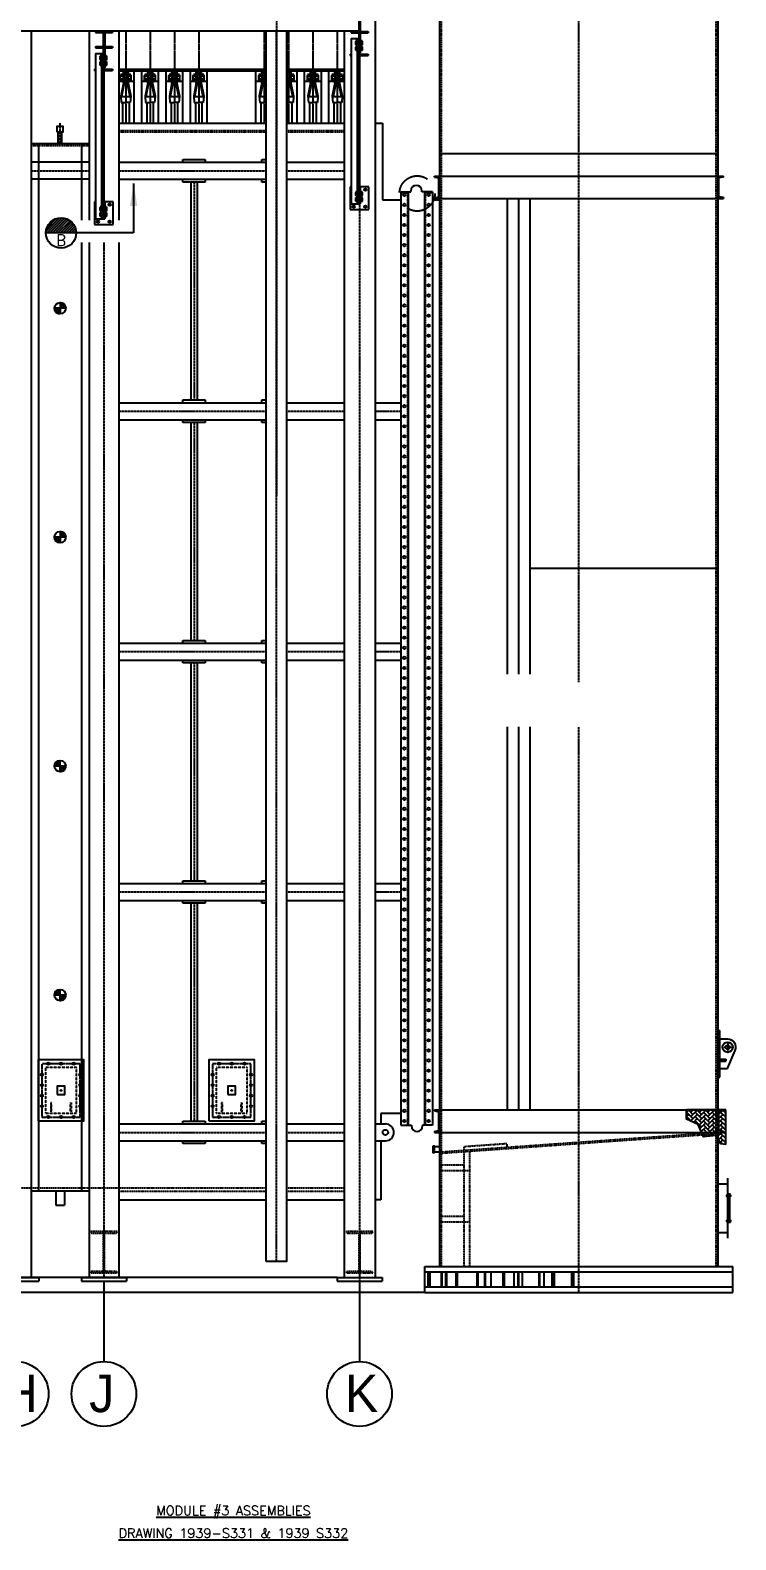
# Model space of a CAD drawing. Header units: inches. Extents: x 23530 to 59202, y -9951 to 24854.
# Drawn here: x 48120 to 57516, y -9937 to 10161 of the extents above; entities that cross this region are included whole.
import ezdxf
from ezdxf.enums import TextEntityAlignment as Align

# ---------------------------------------------------------------- set-up
doc = ezdxf.new("R2010")
doc.units = ezdxf.units.IN
doc.header["$LTSCALE"] = 10
doc.header["$MEASUREMENT"] = 0
for name, pattern in [('CENTER', [2, 1.25, -0.25, 0.25, -0.25]), ('DASHED', [0.75, 0.5, -0.25]), ('HIDDEN', [0.375, 0.25, -0.125])]:
    doc.linetypes.add(name, pattern=pattern)
for name, color, linetype in [('CENTER', 11, 'CENTER'), ('HRSG-GRS CENTER', 30, 'CENTER'), ('HRSG-GRS MAYA', 220, 'HIDDEN'), ('HRSG-GRS TEBAL', 7, 'Continuous'), ('HRSG-GRS TIPIS', 140, 'Continuous'), ('HRSG-GRS- ARSIR', 6, 'Continuous'), ('HRSG-TEXT', 40, 'Continuous'), ('PIPE', 7, 'Continuous'), ('VALVE', 6, 'Continuous')]:
    doc.layers.add(name, color=color, linetype=linetype)
doc.styles.add('MECH-Q', font='ISOSMPLX.SHX')
doc.styles.add('ROMANS', font='romans.shx', dxfattribs={"height": 200})
doc.styles.add('ROMANT', font='romant', dxfattribs={"width": 0.9, "height": 3.5})
doc.dimstyles.new('DIMENSI-HRSG', dxfattribs={"dimtxt": 50, "dimasz": 50, "dimexe": 20, "dimexo": 20, "dimgap": 10, "dimtad": 0, "dimdec": 0, "dimzin": 0, "dimdsep": 46, "dimtxsty": 'ROMANS', "dimcen": 0.1, "dimclrd": 12, "dimclre": 15, "dimclrt": 40, "dimadec": 0, "dimazin": 0, "dimtfac": 1, "dimtdec": 0, "dimtofl": 0, "dimtmove": 2, "dimatfit": 3, "dimfxl": 1, "dimtvp": 1, "dimtolj": 1, "dimtzin": 0, "dimarcsym": 0})

# ---------------------------------------------------------------- blocks, each defined once
blk = doc.blocks.new('Hex Nut - 10 mm side')
at = {"color": 0, "linetype": 'Continuous'}
for p, q in [((-9.2, -6.8), (-9.2, 6.8)), ((-0.7, 9.1), (-8.5, 9.1)), ((-0.7, 4.5), (-8.5, 4.5)), ((0, -6.8), (0, 6.8)), ((-0.7, -4.5), (-8.5, -4.5)), ((-0.7, -9.1), (-8.5, -9.1))]:
    blk.add_line(p, q, dxfattribs=at)
for centre, radius, start, end in [((-5, 6.8), 4.19, 147.1328, 212.8672), ((6.6, 0), 15.7, 163.2214, 196.7786), ((-4.2, 6.8), 4.19, 327.1328, 32.8672), ((-15.7, 0), 15.7, 343.2214, 16.7787), ((-5, -6.8), 4.19, 147.1328, 212.8672), ((-4.2, -6.8), 4.19, 327.1328, 32.8672)]:
    blk.add_arc(centre, radius, start, end, dxfattribs=at)
blk = doc.blocks.new('Hex Head Screw - 10 x 20 mm side')
at = {"color": 0, "linetype": 'Continuous'}
for p, q in [((-6.5, -6.8), (-6.5, 6.8)), ((-0.6, 9.1), (-5.9, 9.1)), ((-0.6, 4.5), (-5.9, 4.5)), ((-0.6, -9.1), (-0.6, 9.1)), ((-0.6, 7.2), (-0.6, 9.1)), ((0, 7.2), (-0.6, 7.2)), ((0, -7.2), (0, 7.2)), ((18.1, 4.9), (0, 4.9)), ((2.2, -4.9), (2.2, 4.9)), ((18.1, -4.9), (18.1, 4.9)), ((19.7, 3.3), (18.1, 4.9)), ((19.7, -3.3), (19.7, 3.3)), ((-0.6, -4.5), (-5.9, -4.5)), ((-0.6, -9.1), (-5.9, -9.1)), ((-0.6, -7.2), (-0.6, -9.1)), ((0, -7.2), (-0.6, -7.2)), ((18.1, -4.9), (0, -4.9)), ((19.7, -3.3), (18.1, -4.9))]:
    blk.add_line(p, q, dxfattribs=at)
at = {"color": 0, "linetype": 'DASHED'}
for p, q in [((18.1, 3.3), (2.2, 3.3)), ((18.1, -3.3), (2.2, -3.3))]:
    blk.add_line(p, q, dxfattribs=at)
at = {"color": 0, "linetype": 'Continuous'}
for centre, radius, start, end in [((-2.3, 6.8), 4.19, 147.13278, 212.86722), ((9.2, 0), 15.7, 163.22135, 196.77865), ((-2.3, -6.8), 4.19, 147.13278, 212.86722)]:
    blk.add_arc(centre, radius, start, end, dxfattribs=at)

msp = doc.modelspace()

# ---------------------------------------------------------------- hatches: boundary and pattern name
h = msp.add_hatch()
h.set_pattern_fill('ANSI31', color=256, style=0)
h.set_pattern_definition([(315, (33356.78334, 14304.46155), (-0.08838834765, -0.08838834765), [])])
h.paths.add_polyline_path([(48517.7, 6459.7), (48442.7, 6459.7, 0.4142136), (48517.7, 6384.7)])
h.paths.add_polyline_path([(48517.7, 6534.7), (48517.7, 6459.7), (48592.7, 6459.7, 0.4142136)])
h = msp.add_hatch()
h.set_pattern_fill('ANSI31', color=256, style=0)
h.set_pattern_definition([(315, (33356.78334, 11256.46155), (-0.08838834765, -0.08838834765), [])])
h.paths.add_polyline_path([(48517.7, 3411.7), (48442.7, 3411.7, 0.4142136), (48517.7, 3336.7)])
h.paths.add_polyline_path([(48517.7, 3486.7), (48517.7, 3411.7), (48592.7, 3411.7, 0.4142136)])
h = msp.add_hatch()
h.set_pattern_fill('ANSI31', color=256, style=0)
h.set_pattern_definition([(45, (33356.78334, -7481.07322), (-0.08838834765, 0.08838834765), [])])
h.paths.add_polyline_path([(48517.7, 438.7, 0.4142136), (48442.7, 363.7), (48517.7, 363.7)])
h.paths.add_polyline_path([(48592.7, 363.7), (48517.7, 363.7), (48517.7, 288.7, 0.4142136)])
h = msp.add_hatch()
h.set_pattern_fill('ANSI31', color=256, style=0)
h.set_pattern_definition([(45, (33356.78334, -10529.07322), (-0.08838834765, 0.08838834765), [])])
h.paths.add_polyline_path([(48517.7, -2609.3, 0.4142136), (48442.7, -2684.3), (48517.7, -2684.3)])
h.paths.add_polyline_path([(48592.7, -2684.3), (48517.7, -2684.3), (48517.7, -2759.3, 0.4142136)])
at = {"layer": 'HRSG-GRS TEBAL'}
h = msp.add_hatch(dxfattribs=at)
h.set_pattern_fill('AR-HBONE', color=256, scale=10, style=0)
h.set_pattern_definition([(135, (110911.45, -21299.664), (-4e-15, 56.568542), [120, -40]), (45, (110883.167, -21271.38), (-4e-15, 56.568542), [120, -40])])
h.paths.add_polyline_path([(57380.7, -4671.7), (57317.8, -4666.1), (57251, -4553.6), (57084.4, -4572), (57015.1, -4409.6), (56860.6, -4335.1), (56860.6, -4212.3), (57380.7, -4212.3)])
at = {"layer": 'HRSG-GRS- ARSIR'}
h = msp.add_hatch(dxfattribs=at)
h.set_pattern_fill('ANSI31', color=256, scale=200, style=0)
h.set_pattern_definition([(45, (48.638, 0), (-17.67767, 17.67767), [])])
h.paths.add_polyline_path([(48733.6, 7461.9), (48329.6, 7461.9, -1)])

# ---------------------------------------------------------------- linework, layer by layer
for p, q in [((49299.7, 9643.1), (51261.2, 9643.1)), ((49299.7, 9621.1), (51261.2, 9621.1)), ((51534.3, 9643.1), (52299.7, 9643.1)), ((51534.3, 9621.1), (52299.7, 9621.1)), ((48592.7, 6459.7), (48442.7, 6459.7)), ((48517.7, 6534.7), (48517.7, 6384.7)), ((48517.7, 3486.7), (48517.7, 3336.7)), ((48592.7, 3411.7), (48442.7, 3411.7)), ((48517.7, 288.7), (48517.7, 438.7)), ((48592.7, 363.7), (48442.7, 363.7)), ((48517.7, -2759.3), (48517.7, -2609.3)), ((48592.7, -2684.3), (48442.7, -2684.3))]:
    msp.add_line(p, q)
for points in [[(48225.8, -4358.9), (48835.8, -4358.9), (48835.8, -3548.9), (48225.8, -3548.9)], [(50498.7, -4358.9), (51108.7, -4358.9), (51108.7, -3548.9), (50498.7, -3548.9)], [(48480.8, -4008.9), (48580.8, -4008.9), (48580.8, -3898.9), (48480.8, -3898.9)], [(50753.7, -4008.9), (50853.7, -4008.9), (50853.7, -3898.9), (50753.7, -3898.9)]]:
    msp.add_lwpolyline(points, close=True)
for centre, radius in [((48517.7, 6459.7), 75), ((48517.7, 3411.7), 75), ((48517.7, 363.7), 75), ((48517.7, -2684.3), 75), ((48360.8, -3598.9), 15), ((48530.8, -3598.9), 15), ((48700.8, -3598.9), 15), ((50633.7, -3598.9), 15), ((50803.7, -3598.9), 15), ((50973.7, -3598.9), 15), ((48275.8, -3743.9), 15), ((48785.8, -3743.9), 15), ((50548.7, -3743.9), 15), ((51058.7, -3743.9), 15), ((48275.8, -3883.9), 15), ((48275.8, -4023.9), 15), ((48530.8, -3953.9), 7.5), ((48785.8, -3883.9), 15), ((48785.8, -4023.9), 15), ((50548.7, -3883.9), 15), ((50548.7, -4023.9), 15), ((50803.7, -3953.9), 7.5), ((51058.7, -3883.9), 15), ((51058.7, -4023.9), 15), ((48275.8, -4163.9), 15), ((48785.8, -4163.9), 15), ((50548.7, -4163.9), 15), ((51058.7, -4163.9), 15), ((48360.8, -4308.9), 15), ((48530.8, -4308.9), 15), ((48700.8, -4308.9), 15), ((50633.7, -4308.9), 15), ((50803.7, -4308.9), 15), ((50973.7, -4308.9), 15)]:
    msp.add_circle(centre, radius)
at = {"layer": 'CENTER'}
msp.add_line((51397.7, -6231.5), (51397.7, 10151.1), dxfattribs=at)
at = {"layer": 'HRSG-GRS CENTER'}
for p, q in [((55426.7, 1481.9), (55426.7, 20682.7)), ((51397.7, 10456.1), (51397.7, 3962.8)), ((52505.7, 10601.1), (52505.7, -6786.8)), ((48517.7, 8651.1), (48517.7, 8929.6)), ((48131.7, 8289.4), (48903.7, 8289.4)), ((49299.7, 8289.4), (51261.2, 8289.4)), ((51534.3, 8289.4), (52299.7, 8289.4)), ((51534.3, 8289.4), (52299.7, 8289.4)), ((50301.7, 8139.4), (50301.7, 5238.3)), ((49101.7, 7336.4), (49101.7, -6442.7)), ((49299.7, 5088.3), (51261.2, 5088.3)), ((51534.3, 5088.3), (52299.7, 5088.3)), ((52711.7, 5088.3), (53053.7, 5088.3)), ((50301.7, 4938.3), (50301.7, 2038.1)), ((49299.7, 1888.1), (51261.2, 1888.1)), ((51534.3, 1888.1), (52299.7, 1888.1)), ((52711.7, 1888.1), (53053.7, 1888.1)), ((50301.7, 1738.1), (50301.7, -1162.1)), ((55426.7, -6645.9), (55426.7, 881.7)), ((49299.7, -1312.1), (51261.2, -1312.1)), ((51534.3, -1312.1), (52299.7, -1312.1)), ((52711.7, -1312.1), (53053.7, -1312.1)), ((50301.7, -1462.1), (50301.7, -4362.3)), ((57339.4, -3379.2), (57475, -3379.2)), ((57407.2, -3311.4), (57407.2, -3446.9)), ((49299.7, -4512.3), (51261.2, -4512.3)), ((51534.3, -4512.3), (52299.7, -4512.3))]:
    msp.add_line(p, q, dxfattribs=at)
at = {"layer": 'HRSG-GRS CENTER', "ltscale": 0.25}
for p, q in [((49392.3, 10151.1), (49392.3, 8924.1)), ((49716.2, 10151.1), (49716.2, 8924.1)), ((50040.1, 10151.1), (50040.1, 8924.1)), ((50364, 10151.1), (50364, 8924.1)), ((51236.3, 10151.1), (51236.3, 8924.1)), ((51560.2, 10151.1), (51560.2, 8924.1)), ((51884.1, 10151.1), (51884.1, 8924.1)), ((52208, 10151.1), (52208, 8924.1))]:
    msp.add_line(p, q, dxfattribs=at)
for points in [[(48275.8, -4308.9), (48785.8, -4308.9), (48785.8, -3598.9), (48275.8, -3598.9)], [(50548.7, -4308.9), (51058.7, -4308.9), (51058.7, -3598.9), (50548.7, -3598.9)]]:
    msp.add_lwpolyline(points, close=True, dxfattribs=at)
at = {"layer": 'HRSG-GRS MAYA'}
for p, q in [((53597.7, -6295.9), (53597.7, 13012.4)), ((57255.7, -6295.9), (57255.7, 13012.4)), ((49299.7, 8824.1), (51261.2, 8824.1)), ((49299.7, 8810.1), (51261.2, 8810.1)), ((51534.3, 8824.1), (52299.7, 8824.1)), ((51534.3, 8810.1), (52299.7, 8810.1)), ((48131.7, 8626.1), (48903.7, 8626.1)), ((53143.7, 8001.1), (53143.7, -4416.6)), ((53379.7, 8001.1), (53379.7, -4416.6)), ((53572.7, -4773.6), (57280.7, -4512.3)), ((53572.7, -4790.1), (57280.7, -4528.8)), ((53897.7, -4700.1), (54467, -4660)), ((53897.7, -4750.7), (53897.7, -4700.1)), ((53897.7, -6295.9), (53897.7, -4767.2)), ((53972.7, -6295.9), (53972.7, -4761.9)), ((54467, -4660), (54467, -4710.5)), ((53572.7, -4945.9), (53897.7, -4945.9)), ((53572.7, -5020.9), (53972.7, -5020.9)), ((39374.7, -5248.9), (51261.2, -5248.9)), ((49299.7, -5295.9), (51261.2, -5295.9)), ((51534.3, -5248.9), (52299.7, -5248.9)), ((51534.3, -5295.9), (52299.7, -5295.9)), ((53572.7, -5629.4), (53897.7, -5629.4)), ((53572.7, -5704.4), (53972.7, -5704.4))]:
    msp.add_line(p, q, dxfattribs=at)
at = {"layer": 'HRSG-GRS MAYA', "ltscale": 0.2}
for p, q in [((48405.9, -4121.1), (48395.9, -4121.1)), ((48395.9, -4121.1), (48395.9, -4241.1)), ((48405.9, -4241.1), (48405.9, -4121.1)), ((48655.7, -4241.1), (48655.7, -4121.1)), ((48655.7, -4121.1), (48665.7, -4121.1)), ((48665.7, -4121.1), (48665.7, -4241.1)), ((50678.8, -4121.1), (50668.8, -4121.1)), ((50668.8, -4121.1), (50668.8, -4241.1)), ((50678.8, -4241.1), (50678.8, -4121.1)), ((50928.6, -4241.1), (50928.6, -4121.1)), ((50928.6, -4121.1), (50938.6, -4121.1)), ((50938.6, -4121.1), (50938.6, -4241.1)), ((48395.9, -4241.1), (48405.9, -4241.1)), ((48665.7, -4241.1), (48655.7, -4241.1)), ((50668.8, -4241.1), (50678.8, -4241.1)), ((50938.6, -4241.1), (50928.6, -4241.1))]:
    msp.add_line(p, q, dxfattribs=at)
for points in [[(48325.8, -4258.9), (48735.8, -4258.9), (48735.8, -3648.9), (48325.8, -3648.9)], [(50598.7, -4258.9), (51008.7, -4258.9), (51008.7, -3648.9), (50598.7, -3648.9)]]:
    msp.add_lwpolyline(points, close=True, dxfattribs=at)
at = {"layer": 'HRSG-GRS MAYA'}
for points in [[(49276.7, -6382.9), (49276.7, -6377.9, 0.4142136), (49261.7, -6362.9), (49126.7, -6362.9, -0.4142136), (49111.7, -6347.9), (49111.7, -5867.9, -0.4142136), (49126.7, -5852.9), (49261.7, -5852.9, 0.4142136), (49276.7, -5837.9), (49276.7, -5832.9), (48926.7, -5832.9), (48926.7, -5837.9, 0.4142136), (48941.7, -5852.9), (49076.7, -5852.9, -0.4142136), (49091.7, -5867.9), (49091.7, -6347.9, -0.4142136), (49076.7, -6362.9), (48941.7, -6362.9, 0.4142136), (48926.7, -6377.9), (48926.7, -6382.9)], [(52680.7, -6382.9), (52680.7, -6377.9, 0.4142136), (52665.7, -6362.9), (52530.7, -6362.9, -0.4142136), (52515.7, -6347.9), (52515.7, -5867.9, -0.4142136), (52530.7, -5852.9), (52665.7, -5852.9, 0.4142136), (52680.7, -5837.9), (52680.7, -5832.9), (52330.7, -5832.9), (52330.7, -5837.9, 0.4142136), (52345.7, -5852.9), (52480.7, -5852.9, -0.4142136), (52495.7, -5867.9), (52495.7, -6347.9, -0.4142136), (52480.7, -6362.9), (52345.7, -6362.9, 0.4142136), (52330.7, -6377.9), (52330.7, -6382.9)]]:
    msp.add_lwpolyline(points, format="xyb", close=True, dxfattribs=at)
at = {"layer": 'HRSG-GRS MAYA', "ltscale": 200}
msp.add_circle((53272.9, 7986.9), 235, dxfattribs=at)
at = {"layer": 'HRSG-GRS TEBAL'}
for p, q in [((53572.7, -6295.9), (53572.7, 13012.4)), ((57280.7, -6295.9), (57280.7, 13012.4)), ((52711.7, 10601.1), (52711.7, -6442.7)), ((52495.5, 10330.6), (52495.5, 10144.9)), ((52505.7, 10351.1), (52505.7, 7851.1)), ((52516, 10330.6), (52516, 10144.9)), ((36136.1, 10151.1), (52505.7, 10151.1)), ((48131.7, 10151.1), (48131.7, -6442.7)), ((48903.7, 10151.1), (48903.7, 7631.4)), ((48988.1, 10151.1), (48988.1, 10130.6)), ((48988.1, 10151.1), (49215.4, 10151.1)), ((48988.1, 10130.6), (49215.4, 10130.6)), ((49091.5, 10130.6), (49091.5, 9944.9)), ((49101.7, 10151.1), (49101.7, 7651.1)), ((49112, 10130.6), (49112, 9944.9)), ((49215.4, 10151.1), (49215.4, 10130.6)), ((49299.7, 10151.1), (49299.7, 7631.4)), ((52299.7, 10151.1), (52299.7, -6442.7)), ((52392.1, 10144.9), (52392.1, 10124.4)), ((52392.1, 10144.9), (52619.4, 10144.9)), ((52392.1, 10124.4), (52619.4, 10124.4)), ((52395.5, 10051.1), (52395.5, 7851.1)), ((52395.5, 10051.1), (52495.5, 10051.1)), ((52475.5, 10051.1), (52475.5, 7851.1)), ((52495.5, 10124.4), (52495.5, 7851.1)), ((52505.7, 10124.4), (52526.2, 10124.4)), ((52516, 10124.4), (52516, 9857.8)), ((52619.4, 10144.9), (52619.4, 10124.4)), ((48988.1, 9944.9), (49215.4, 9944.9)), ((48988.1, 9944.9), (48988.1, 9924.4)), ((48988.1, 9924.4), (49215.4, 9924.4)), ((48991.5, 9851.1), (49091.5, 9851.1)), ((48991.5, 9851.1), (48991.5, 7651.1)), ((49071.5, 9851.1), (49071.5, 7651.1)), ((49091.5, 9924.4), (49091.5, 7651.1)), ((49101.7, 9924.4), (49122.2, 9924.4)), ((49112, 9924.4), (49112, 9657.8)), ((49215.4, 9944.9), (49215.4, 9924.4)), ((52516, 9857.8), (52495.5, 9857.8)), ((49112, 9657.8), (49091.5, 9657.8)), ((52381.9, 9843.1), (52395.5, 9843.1)), ((52381.9, 9843.1), (52381.9, 9822.6)), ((52381.9, 9822.6), (52395.5, 9822.6)), ((52505.7, 9843.1), (52619.4, 9843.1)), ((52505.7, 9822.6), (52619.4, 9822.6)), ((52619.4, 9843.1), (52619.4, 9822.6)), ((48977.9, 9643.1), (48977.9, 9622.6)), ((48977.9, 9643.1), (48991.5, 9643.1)), ((48977.9, 9622.6), (48991.5, 9622.6)), ((49101.7, 9643.1), (49215.4, 9643.1)), ((49101.7, 9622.6), (49215.4, 9622.6)), ((49215.4, 9643.1), (49215.4, 9622.6)), ((49360.6, 9459.6), (49325.5, 9281.5)), ((49373.1, 9454.8), (49337.9, 9280.3)), ((49360.6, 9604.8), (49373.3, 9604.8)), ((49360.6, 9459.6), (49360.6, 9604.8)), ((49411.5, 9604.8), (49423.9, 9604.8)), ((49411.5, 9454.8), (49446.6, 9280.3)), ((49423.9, 9604.8), (49423.9, 9458)), ((49423.9, 9458), (49459, 9281.5)), ((49684.5, 9459.6), (49649.4, 9281.5)), ((49697, 9454.8), (49661.8, 9280.3)), ((49684.5, 9459.6), (49684.5, 9604.8)), ((49684.5, 9604.8), (49697.2, 9604.8)), ((49735.4, 9604.8), (49747.8, 9604.8)), ((49735.4, 9454.8), (49770.5, 9280.3)), ((49747.8, 9604.8), (49747.8, 9458)), ((49747.8, 9458), (49782.9, 9281.5)), ((50008.4, 9459.6), (49973.3, 9281.5)), ((50020.9, 9454.8), (49985.7, 9280.3)), ((50008.4, 9459.6), (50008.4, 9604.8)), ((50008.4, 9604.8), (50021.1, 9604.8)), ((50059.3, 9604.8), (50071.7, 9604.8)), ((50059.3, 9454.8), (50094.4, 9280.3)), ((50071.7, 9604.8), (50071.7, 9458)), ((50071.7, 9458), (50106.8, 9281.5)), ((50332.3, 9459.6), (50297.2, 9281.5)), ((50344.8, 9454.8), (50309.6, 9280.3)), ((50332.3, 9459.6), (50332.3, 9604.8)), ((50332.3, 9604.8), (50345, 9604.8)), ((50383.2, 9604.8), (50395.6, 9604.8)), ((50383.2, 9454.8), (50418.3, 9280.3)), ((50395.6, 9604.8), (50395.6, 9458)), ((50395.6, 9458), (50430.7, 9281.5)), ((51204.7, 9459.6), (51169.6, 9281.5)), ((51217.1, 9454.8), (51182, 9280.3)), ((51204.7, 9459.6), (51204.7, 9604.8)), ((51204.7, 9604.8), (51217.3, 9604.8)), ((51255.5, 9604.8), (51261.2, 9604.8)), ((51255.5, 9454.8), (51261.2, 9426.7)), ((51534.3, 9604.8), (51541.2, 9604.8)), ((51541, 9454.8), (51534.3, 9421.3)), ((51579.4, 9604.8), (51591.8, 9604.8)), ((51579.4, 9454.8), (51614.6, 9280.3)), ((51591.8, 9604.8), (51591.8, 9458)), ((51591.8, 9458), (51627, 9281.5)), ((51852.5, 9459.6), (51817.4, 9281.5)), ((51864.9, 9454.8), (51829.8, 9280.3)), ((51852.5, 9604.8), (51865.1, 9604.8)), ((51852.5, 9459.6), (51852.5, 9604.8)), ((51903.3, 9604.8), (51915.7, 9604.8)), ((51903.3, 9454.8), (51938.5, 9280.3)), ((51915.7, 9604.8), (51915.7, 9458)), ((51915.7, 9458), (51950.9, 9281.5)), ((52176.4, 9459.6), (52141.3, 9281.5)), ((52188.8, 9454.8), (52153.7, 9280.3)), ((52176.4, 9459.6), (52176.4, 9604.8)), ((52176.4, 9604.8), (52189, 9604.8)), ((52227.2, 9604.8), (52239.6, 9604.8)), ((52227.2, 9454.8), (52262.4, 9280.3)), ((52239.6, 9604.8), (52239.6, 9458)), ((52239.6, 9458), (52274.8, 9281.5)), ((49325.5, 9281.5), (49332.1, 9200.1)), ((49337.9, 9280.3), (49446.6, 9280.3)), ((49459, 9281.5), (49452.4, 9200.1)), ((49649.4, 9281.5), (49656, 9200.1)), ((49661.8, 9280.3), (49770.5, 9280.3)), ((49782.9, 9281.5), (49776.3, 9200.1)), ((49973.3, 9281.5), (49979.9, 9200.1)), ((49985.7, 9280.3), (50094.4, 9280.3)), ((50106.8, 9281.5), (50100.2, 9200.1)), ((50297.2, 9281.5), (50303.8, 9200.1)), ((50309.6, 9280.3), (50418.3, 9280.3)), ((50430.7, 9281.5), (50424.1, 9200.1)), ((51169.6, 9281.5), (51176.1, 9200.1)), ((51182, 9280.3), (51261.2, 9280.3)), ((51534.3, 9280.3), (51614.6, 9280.3)), ((51627, 9281.5), (51620.4, 9200.1)), ((51817.4, 9281.5), (51823.9, 9200.1)), ((51829.8, 9280.3), (51938.5, 9280.3)), ((51950.9, 9281.5), (51944.3, 9200.1)), ((52141.3, 9281.5), (52147.8, 9200.1)), ((52153.7, 9280.3), (52262.4, 9280.3)), ((52274.8, 9281.5), (52268.2, 9200.1)), ((49332.1, 9200.1), (49392.3, 9200.1)), ((49348.5, 9200.1), (49348.5, 8924.1)), ((49452.4, 9200.1), (49392.3, 9200.1)), ((49436, 9200.1), (49436, 8924.1)), ((49656, 9200.1), (49716.2, 9200.1)), ((49672.4, 9200.1), (49672.4, 8924.1)), ((49776.3, 9200.1), (49716.2, 9200.1)), ((49759.9, 9200.1), (49759.9, 8924.1)), ((49979.9, 9200.1), (50040.1, 9200.1)), ((49996.3, 9200.1), (49996.3, 8924.1)), ((50100.2, 9200.1), (50040.1, 9200.1)), ((50083.8, 9200.1), (50083.8, 8924.1)), ((50303.8, 9200.1), (50364, 9200.1)), ((50320.2, 9200.1), (50320.2, 8924.1)), ((50424.1, 9200.1), (50364, 9200.1)), ((50407.7, 9200.1), (50407.7, 8924.1)), ((51176.1, 9200.1), (51236.3, 9200.1)), ((51192.6, 9200.1), (51192.6, 8924.1)), ((51261.2, 9200.1), (51236.3, 9200.1)), ((51534.3, 9200.1), (51560.2, 9200.1)), ((51620.4, 9200.1), (51560.2, 9200.1)), ((51604, 9200.1), (51604, 8924.1)), ((51823.9, 9200.1), (51884.1, 9200.1)), ((51840.4, 9200.1), (51840.4, 8924.1)), ((51944.3, 9200.1), (51884.1, 9200.1)), ((51927.9, 9200.1), (51927.9, 8924.1)), ((52147.8, 9200.1), (52208, 9200.1)), ((52164.3, 9200.1), (52164.3, 8924.1)), ((52268.2, 9200.1), (52208, 9200.1)), ((52251.8, 9200.1), (52251.8, 8924.1)), ((52711.7, 8924.1), (52811.7, 8924.1)), ((52811.7, 8924.1), (52811.7, 7901.1)), ((48131.7, 8651.1), (48903.7, 8651.1)), ((48231.7, 8651.1), (48231.7, -5295.9)), ((48492.1, 8651.1), (48492.1, 8808.6)), ((48512.1, 8808.6), (48523.3, 8808.6)), ((48543.3, 8651.1), (48543.3, 8808.6)), ((48803.7, 8651.1), (48803.7, 7631.4)), ((53572.7, 8518.5), (57280.7, 8518.5)), ((48903.7, 8401.9), (48131.7, 8401.9)), ((49299.7, 8401.9), (51261.2, 8401.9)), ((50151.7, 8439.4), (50451.7, 8439.4)), ((50151.7, 8401.9), (50151.7, 8439.4)), ((50451.7, 8439.4), (50451.7, 8401.9)), ((51206.1, 8401.9), (51206.1, 8439.4)), ((51206.1, 8439.4), (51261.2, 8439.4)), ((51534.3, 8401.9), (52299.7, 8401.9)), ((48903.7, 8176.9), (48131.7, 8176.9)), ((49299.7, 8176.9), (51261.2, 8176.9)), ((50151.7, 8139.4), (50151.7, 8176.9)), ((50451.7, 8139.4), (50151.7, 8139.4)), ((50258, 8139.4), (50258, 5238.3)), ((50345.5, 8139.4), (50345.5, 5238.3)), ((50451.7, 8176.9), (50451.7, 8139.4)), ((51206.1, 8139.4), (51206.1, 8176.9)), ((51261.2, 8139.4), (51206.1, 8139.4)), ((51534.3, 8176.9), (52299.7, 8176.9)), ((52380.7, 8076.1), (52380.7, 7776.1)), ((52395.5, 8076.1), (52380.7, 8076.1)), ((52630.7, 8076.1), (52495.5, 8076.1)), ((52516, 8076.1), (52516, 7851.1)), ((52630.7, 7776.1), (52630.7, 8076.1)), ((53502.7, 8206.6), (53502.7, 8219.1)), ((53502.7, 8219.1), (57350.7, 8219.1)), ((53502.7, 8206.6), (53563.4, 8194.1)), ((53563.4, 7944.1), (53563.4, 8194.1)), ((57350.7, 8206.6), (57290, 8194.1)), ((57290, 7944.1), (57290, 8194.1)), ((57350.7, 8206.6), (57350.7, 8219.1)), ((48991.5, 7876.1), (48976.7, 7876.1)), ((48976.7, 7876.1), (48976.7, 7576.1)), ((49226.7, 7876.1), (49091.5, 7876.1)), ((49112, 7876.1), (49112, 7651.1)), ((49226.7, 7576.1), (49226.7, 7876.1)), ((52395.5, 7851.1), (52495.5, 7851.1)), ((52495.5, 7851.1), (52516, 7851.1)), ((52811.7, 7901.1), (53053.7, 7901.1)), ((53053.7, 8011.1), (53053.7, -4416.6)), ((53053.7, 8011.1), (53188.2, 8011.1)), ((53053.7, 8001.1), (53153.7, 8001.1)), ((53153.7, 8001.1), (53153.7, -4416.6)), ((53188.2, 8011.1), (53188.2, 8021.6)), ((53335.3, 8011.1), (53335.3, 8021.6)), ((53478.7, 8011.1), (53335.3, 8011.1)), ((53369.7, 8001.1), (53369.7, -4416.6)), ((53369.7, 8001.1), (53478.7, 8001.1)), ((53478.7, 8011.1), (53478.7, -4416.6)), ((53478.7, 7901.1), (53572.7, 7901.1)), ((53502.7, 7931.6), (53563.4, 7944.1)), ((53502.7, 7931.6), (53502.7, 7919.1)), ((53502.7, 7919.1), (57350.7, 7919.1)), ((54476.7, 1587.5), (54476.7, 7919.1)), ((54626.7, 1587.5), (54626.7, 7919.1)), ((54776.7, 1587.5), (54776.7, 7919.1)), ((57350.7, 7931.6), (57290, 7944.1)), ((57350.7, 7931.6), (57350.7, 7919.1)), ((48991.5, 7651.1), (49091.5, 7651.1)), ((49091.5, 7651.1), (49112, 7651.1)), ((52380.7, 7776.1), (52630.7, 7776.1)), ((48976.7, 7576.1), (49226.7, 7576.1)), ((48803.7, 7336.4), (48803.7, -5295.9)), ((48903.7, 7336.4), (48903.7, -6442.7)), ((49299.7, 7336.4), (49299.7, -6442.7)), ((50151.7, 5200.8), (50151.7, 5238.3)), ((50151.7, 5238.3), (50451.7, 5238.3)), ((50451.7, 5238.3), (50451.7, 5200.8)), ((51206.1, 5238.3), (51261.2, 5238.3)), ((51206.1, 5200.8), (51206.1, 5238.3)), ((49299.7, 5200.8), (51261.2, 5200.8)), ((51534.3, 5200.8), (52299.7, 5200.8)), ((52711.7, 5200.8), (53053.7, 5200.8)), ((49299.7, 4975.8), (51261.2, 4975.8)), ((50151.7, 4938.3), (50151.7, 4975.8)), ((50451.7, 4938.3), (50151.7, 4938.3)), ((50258, 4938.3), (50258, 2038.1)), ((50345.5, 4938.3), (50345.5, 2038.1)), ((50451.7, 4975.8), (50451.7, 4938.3)), ((51206.1, 4938.3), (51206.1, 4975.8)), ((51261.2, 4938.3), (51206.1, 4938.3)), ((51534.3, 4975.8), (52299.7, 4975.8)), ((52711.7, 4975.8), (53053.7, 4975.8)), ((54776.7, 2996.9), (57280.7, 2996.9)), ((50151.7, 2038.1), (50451.7, 2038.1)), ((50151.7, 2000.6), (50151.7, 2038.1)), ((50451.7, 2038.1), (50451.7, 2000.6)), ((51206.1, 2000.6), (51206.1, 2038.1)), ((51206.1, 2038.1), (51261.2, 2038.1)), ((49299.7, 2000.6), (51261.2, 2000.6)), ((51534.3, 2000.6), (52299.7, 2000.6)), ((52711.7, 2000.6), (53053.7, 2000.6)), ((49299.7, 1775.6), (51261.2, 1775.6)), ((50151.7, 1738.1), (50151.7, 1775.6)), ((50451.7, 1738.1), (50151.7, 1738.1)), ((50258, 1738.1), (50258, -1162.1)), ((50345.5, 1738.1), (50345.5, -1162.1)), ((50451.7, 1775.6), (50451.7, 1738.1)), ((51206.1, 1738.1), (51206.1, 1775.6)), ((51261.2, 1738.1), (51206.1, 1738.1)), ((51534.3, 1775.6), (52299.7, 1775.6)), ((52711.7, 1775.6), (53053.7, 1775.6)), ((54476.7, -4212.3), (54476.7, 888.6)), ((54626.7, -4212.3), (54626.7, 888.6)), ((54776.7, -4212.3), (54776.7, 888.6)), ((49299.7, -1199.6), (51261.2, -1199.6)), ((50151.7, -1199.6), (50151.7, -1162.1)), ((50151.7, -1162.1), (50451.7, -1162.1)), ((50451.7, -1162.1), (50451.7, -1199.6)), ((51206.1, -1162.1), (51261.2, -1162.1)), ((51206.1, -1199.6), (51206.1, -1162.1)), ((51534.3, -1199.6), (52299.7, -1199.6)), ((52711.7, -1199.6), (53053.7, -1199.6)), ((49299.7, -1424.6), (51261.2, -1424.6)), ((50151.7, -1462.1), (50151.7, -1424.6)), ((50451.7, -1462.1), (50151.7, -1462.1)), ((50258, -1462.1), (50258, -4362.3)), ((50345.5, -1462.1), (50345.5, -4362.3)), ((50451.7, -1424.6), (50451.7, -1462.1)), ((51206.1, -1462.1), (51206.1, -1424.6)), ((51261.2, -1462.1), (51206.1, -1462.1)), ((51534.3, -1424.6), (52299.7, -1424.6)), ((52711.7, -1424.6), (53053.7, -1424.6)), ((57280.7, -3156.8), (57304, -3156.8)), ((57304, -3778.1), (57304, -3156.8)), ((57407.2, -3270.7), (57304, -3270.7)), ((57304, -3538.8), (57383.5, -3538.8)), ((57304, -3566), (57383.5, -3566)), ((57383.5, -3538.8), (57383.5, -3566)), ((57407, -3663.7), (57507.3, -3420.7)), ((57280.7, -3778.1), (57304, -3778.1)), ((57304, -3663.7), (57407, -3663.7)), ((53502.7, -4212.3), (57350.7, -4212.3)), ((53502.7, -4224.8), (53502.7, -4212.3)), ((57380.7, -4212.3), (56860.6, -4212.3)), ((57350.7, -4224.8), (57350.7, -4212.3)), ((57380.7, -4671.7), (57380.7, -4212.3)), ((49299.7, -4399.8), (51261.2, -4399.8)), ((50151.7, -4399.8), (50151.7, -4362.3)), ((50151.7, -4362.3), (50451.7, -4362.3)), ((50451.7, -4362.3), (50451.7, -4399.8)), ((51206.1, -4362.3), (51261.2, -4362.3)), ((51206.1, -4399.8), (51206.1, -4362.3)), ((51534.3, -4399.8), (52299.7, -4399.8)), ((52711.7, -4399.8), (52850, -4399.8)), ((53053.7, -4262.5), (52787.6, -4262.5)), ((52787.6, -4262.5), (52787.6, -4399.8)), ((53053.7, -4416.6), (53197.2, -4416.6)), ((53197.2, -4416.6), (53197.2, -4427.1)), ((53344.3, -4416.6), (53344.3, -4427.1)), ((53478.7, -4416.6), (53344.3, -4416.6)), ((53502.7, -4224.8), (53563.4, -4237.3)), ((53563.4, -4487.3), (53563.4, -4237.3)), ((57350.7, -4224.8), (57290, -4237.3)), ((57290, -4487.3), (57290, -4237.3)), ((53502.7, -4499.8), (53563.4, -4487.3)), ((53502.7, -4499.8), (53502.7, -4512.3)), ((53502.7, -4512.3), (57350.7, -4512.3)), ((57350.7, -4499.8), (57290, -4487.3)), ((57350.7, -4499.8), (57350.7, -4512.3)), ((49299.7, -4624.8), (51261.2, -4624.8)), ((50151.7, -4662.3), (50151.7, -4624.8)), ((50451.7, -4662.3), (50151.7, -4662.3)), ((50451.7, -4624.8), (50451.7, -4662.3)), ((51206.1, -4662.3), (51206.1, -4624.8)), ((51261.2, -4662.3), (51206.1, -4662.3)), ((51534.3, -4624.8), (52299.7, -4624.8)), ((52711.7, -4624.8), (52850, -4624.8)), ((52787.6, -4624.8), (52787.6, -5411.5)), ((53501.1, -4700.1), (53572.7, -4700.1)), ((53501.1, -4700.1), (53501.1, -4773.6)), ((53501.1, -4773.6), (53572.7, -4773.6)), ((57280.7, -5195.9), (57405.7, -5195.9)), ((57405.7, -5120.9), (57405.7, -5920.9)), ((48903.7, -5295.9), (48131.7, -5295.9)), ((48459.8, -5295.9), (48459.8, -5481.2)), ((48575.6, -5295.9), (48575.6, -5481.2)), ((49299.7, -5411.5), (51261.2, -5411.5)), ((51534.3, -5411.5), (52299.7, -5411.5)), ((52787.6, -5411.5), (52711.7, -5411.5)), ((57397, -5366), (57397, -5347.8)), ((57405.7, -5344.8), (57398.5, -5344.8)), ((57405.7, -5350.8), (57398.5, -5350.8)), ((57405.7, -5362.9), (57398.5, -5362.9)), ((57405.7, -5369), (57398.5, -5369)), ((57405.7, -5369), (57405.7, -5344.8)), ((57405.7, -5350.9), (57435.2, -5350.9)), ((57405.7, -5362.9), (57435.2, -5362.9)), ((57415, -5362.9), (57415, -5350.9)), ((57415, -5362.9), (57415, -5350.9)), ((57435.2, -5351.9), (57415, -5351.9)), ((57435.2, -5361.8), (57415, -5361.8)), ((57435.2, -5719.4), (57435.2, -5322.4)), ((57435.2, -5347.8), (57435.2, -5366)), ((57436.7, -5344.8), (57443.2, -5344.8)), ((57436.7, -5350.8), (57443.2, -5350.8)), ((57443.2, -5362.9), (57436.7, -5362.9)), ((57443.2, -5369), (57436.7, -5369)), ((57444.8, -5347.8), (57444.8, -5366)), ((57444.8, -5362.9), (57444.8, -5350.9)), ((57445.8, -5351.9), (57444.8, -5350.9)), ((57444.8, -5362.9), (57445.8, -5361.8)), ((57445.8, -5361.8), (57445.8, -5351.9)), ((48459.8, -5481.2), (48575.6, -5481.2)), ((57397, -5701.1), (57397, -5682.9)), ((57405.7, -5679.9), (57398.5, -5679.9)), ((57405.7, -5686), (57398.5, -5686)), ((57405.7, -5698.1), (57398.5, -5698.1)), ((57405.7, -5704.2), (57398.5, -5704.2)), ((57405.7, -5704.2), (57405.7, -5679.9)), ((57405.7, -5686), (57435.2, -5686)), ((57405.7, -5698), (57435.2, -5698)), ((57415, -5698), (57415, -5686)), ((57415, -5698), (57415, -5686)), ((57435.2, -5687.1), (57415, -5687.1)), ((57435.2, -5697), (57415, -5697)), ((57435.2, -5682.9), (57435.2, -5701.1)), ((57436.7, -5679.9), (57443.2, -5679.9)), ((57436.7, -5686), (57443.2, -5686)), ((57443.2, -5698.1), (57436.7, -5698.1)), ((57443.2, -5704.2), (57436.7, -5704.2)), ((57444.8, -5682.9), (57444.8, -5701.1)), ((57445.8, -5687.1), (57444.8, -5686)), ((57444.8, -5698), (57444.8, -5686)), ((57444.8, -5698), (57445.8, -5697)), ((57445.8, -5697), (57445.8, -5687.1)), ((57280.7, -5845.9), (57405.7, -5845.9)), ((53376.7, -6295.9), (57476.7, -6295.9)), ((53376.7, -6645.9), (53376.7, -6295.9)), ((53376.7, -6370.9), (57476.7, -6370.9)), ((53414.2, -6370.9), (53414.2, -6570.9)), ((53423.2, -6370.9), (53423.2, -6570.9)), ((53439.9, -6370.9), (53439.9, -6570.9)), ((53590.3, -6370.9), (53590.3, -6570.9)), ((53599.2, -6370.9), (53599.2, -6570.9)), ((53649.8, -6370.9), (53649.8, -6570.9)), ((53662.2, -6370.9), (53662.2, -6570.9)), ((53788.2, -6370.9), (53788.2, -6570.9)), ((53805, -6370.9), (53805, -6570.9)), ((54069.5, -6370.9), (54069.5, -6570.9)), ((54078.5, -6370.9), (54078.5, -6570.9)), ((54167.5, -6370.9), (54167.5, -6570.9)), ((54176.4, -6370.9), (54176.4, -6570.9)), ((54253, -6370.9), (54253, -6570.9)), ((54414.7, -6370.9), (54414.7, -6570.9)), ((54431.4, -6370.9), (54431.4, -6570.9)), ((54559.9, -6370.9), (54559.9, -6570.9)), ((54615.4, -6370.9), (54615.4, -6570.9)), ((54624.3, -6370.9), (54624.3, -6570.9)), ((54670.3, -6370.9), (54670.3, -6570.9)), ((54891.7, -6370.9), (54891.7, -6570.9)), ((54900.6, -6370.9), (54900.6, -6570.9)), ((54961.2, -6370.9), (54961.2, -6570.9)), ((55066.1, -6370.9), (55066.1, -6570.9)), ((55084.2, -6370.9), (55084.2, -6570.9)), ((55097.5, -6370.9), (55097.5, -6570.9)), ((55327.6, -6370.9), (55327.6, -6570.9)), ((55343.4, -6370.9), (55343.4, -6570.9)), ((55353.3, -6370.9), (55353.3, -6570.9)), ((57476.7, -6645.9), (57476.7, -6295.9)), ((47633.7, -6442.7), (48233.7, -6442.7)), ((47633.7, -6492.7), (48233.7, -6492.7)), ((48233.7, -6442.7), (48233.7, -6492.7)), ((48801.7, -6442.7), (48801.7, -6492.7)), ((48801.7, -6442.7), (49401.7, -6442.7)), ((48801.7, -6492.7), (49401.7, -6492.7)), ((49401.7, -6442.7), (49401.7, -6492.7)), ((52205.7, -6442.7), (52805.7, -6442.7)), ((52205.7, -6442.7), (52205.7, -6492.7)), ((52205.7, -6492.7), (52805.7, -6492.7)), ((52805.7, -6442.7), (52805.7, -6492.7)), ((53376.7, -6570.9), (57476.7, -6570.9)), ((53376.7, -6645.9), (57476.7, -6645.9))]:
    msp.add_line(p, q, dxfattribs=at)
for points in [[(48477.2, 8808.6), (48558.3, 8808.6), (48558.3, 8877.5), (48477.2, 8877.5)], [(53484.1, -4690.1), (53501.1, -4690.1), (53501.1, -4783.5), (53484.1, -4783.5)]]:
    msp.add_lwpolyline(points, close=True, dxfattribs=at)
msp.add_lwpolyline([(57380.7, -4671.7), (57317.8, -4666.1), (57251, -4553.6), (57084.4, -4572), (57015.1, -4409.6), (56860.6, -4335.1), (56860.6, -4212.3)], dxfattribs=at)
for centre, radius in [((52582.9, 8039.6), 15), ((49178.9, 7839.6), 15), ((53100.9, 7969.7), 16.2), ((53100.9, 7835.6), 16.2), ((53425.9, 7969.7), 16.2), ((53425.9, 7835.6), 16.2), ((52428.5, 7812.6), 15), ((52582.9, 7812.6), 15), ((53100.9, 7701.6), 16.2), ((53425.9, 7701.6), 16.2), ((49024.5, 7612.6), 15), ((49178.9, 7612.6), 15), ((53100.9, 7567.6), 16.2), ((53100.9, 7433.6), 16.2), ((53425.9, 7567.6), 16.2), ((53425.9, 7433.6), 16.2), ((53100.9, 7299.6), 16.2), ((53425.9, 7299.6), 16.2), ((53100.9, 7165.6), 16.2), ((53100.9, 7031.5), 16.2), ((53425.9, 7165.6), 16.2), ((53425.9, 7031.5), 16.2), ((53100.9, 6897.5), 16.2), ((53425.9, 6897.5), 16.2), ((53100.9, 6763.5), 16.2), ((53100.9, 6629.5), 16.2), ((53425.9, 6763.5), 16.2), ((53425.9, 6629.5), 16.2), ((53100.9, 6495.5), 16.2), ((53425.9, 6495.5), 16.2), ((53100.9, 6361.5), 16.2), ((53100.9, 6227.4), 16.2), ((53425.9, 6361.5), 16.2), ((53425.9, 6227.4), 16.2), ((53100.9, 6093.4), 16.2), ((53425.9, 6093.4), 16.2), ((53100.9, 5959.4), 16.2), ((53100.9, 5825.4), 16.2), ((53425.9, 5959.4), 16.2), ((53425.9, 5825.4), 16.2), ((53100.9, 5691.4), 16.2), ((53425.9, 5691.4), 16.2), ((53100.9, 5557.4), 16.2), ((53100.9, 5423.3), 16.2), ((53425.9, 5557.4), 16.2), ((53425.9, 5423.3), 16.2), ((53100.9, 5289.3), 16.2), ((53425.9, 5289.3), 16.2), ((53100.9, 5155.3), 16.2), ((53100.9, 5021.3), 16.2), ((53425.9, 5155.3), 16.2), ((53425.9, 5021.3), 16.2), ((53100.9, 4887.3), 16.2), ((53425.9, 4887.3), 16.2), ((53100.9, 4753.3), 16.2), ((53100.9, 4619.2), 16.2), ((53425.9, 4753.3), 16.2), ((53425.9, 4619.2), 16.2), ((53100.9, 4485.2), 16.2), ((53425.9, 4485.2), 16.2), ((53100.9, 4351.2), 16.2), ((53100.9, 4217.2), 16.2), ((53425.9, 4351.2), 16.2), ((53425.9, 4217.2), 16.2), ((53100.9, 4083.2), 16.2), ((53425.9, 4083.2), 16.2), ((53100.9, 3949.2), 16.2), ((53100.9, 3815.1), 16.2), ((53425.9, 3949.2), 16.2), ((53425.9, 3815.1), 16.2), ((53100.9, 3681.1), 16.2), ((53425.9, 3681.1), 16.2), ((53100.9, 3547.1), 16.2), ((53100.9, 3413.1), 16.2), ((53425.9, 3547.1), 16.2), ((53425.9, 3413.1), 16.2), ((53100.9, 3279.1), 16.2), ((53425.9, 3279.1), 16.2), ((53100.9, 3145.1), 16.2), ((53100.9, 3011), 16.2), ((53425.9, 3145.1), 16.2), ((53425.9, 3011), 16.2), ((53100.9, 2877), 16.2), ((53425.9, 2877), 16.2), ((53100.9, 2743), 16.2), ((53100.9, 2609), 16.2), ((53425.9, 2743), 16.2), ((53425.9, 2609), 16.2), ((53100.9, 2475), 16.2), ((53425.9, 2475), 16.2), ((53100.9, 2341), 16.2), ((53100.9, 2206.9), 16.2), ((53425.9, 2341), 16.2), ((53425.9, 2206.9), 16.2), ((53100.9, 2072.9), 16.2), ((53425.9, 2072.9), 16.2), ((53100.9, 1938.9), 16.2), ((53100.9, 1804.9), 16.2), ((53425.9, 1938.9), 16.2), ((53425.9, 1804.9), 16.2), ((53100.9, 1670.9), 16.2), ((53425.9, 1670.9), 16.2), ((53100.9, 1536.9), 16.2), ((53100.9, 1402.8), 16.2), ((53425.9, 1536.9), 16.2), ((53425.9, 1402.8), 16.2), ((53100.9, 1268.8), 16.2), ((53425.9, 1268.8), 16.2), ((53100.9, 1134.8), 16.2), ((53100.9, 1000.8), 16.2), ((53425.9, 1134.8), 16.2), ((53425.9, 1000.8), 16.2), ((53100.9, 866.8), 16.2), ((53425.9, 866.8), 16.2), ((53100.9, 732.8), 16.2), ((53100.9, 598.7), 16.2), ((53425.9, 732.8), 16.2), ((53425.9, 598.7), 16.2), ((53100.9, 464.7), 16.2), ((53425.9, 464.7), 16.2), ((53100.9, 330.7), 16.2), ((53100.9, 196.7), 16.2), ((53425.9, 330.7), 16.2), ((53425.9, 196.7), 16.2), ((53100.9, 62.7), 16.2), ((53425.9, 62.7), 16.2), ((53100.9, -71.3), 16.2), ((53100.9, -205.4), 16.2), ((53425.9, -71.3), 16.2), ((53425.9, -205.4), 16.2), ((53100.9, -339.4), 16.2), ((53425.9, -339.4), 16.2), ((53100.9, -473.4), 16.2), ((53100.9, -607.4), 16.2), ((53425.9, -473.4), 16.2), ((53425.9, -607.4), 16.2), ((53100.9, -741.4), 16.2), ((53425.9, -741.4), 16.2), ((53100.9, -875.4), 16.2), ((53100.9, -1009.5), 16.2), ((53425.9, -875.4), 16.2), ((53425.9, -1009.5), 16.2), ((53100.9, -1143.5), 16.2), ((53425.9, -1143.5), 16.2), ((53100.9, -1277.5), 16.2), ((53100.9, -1411.5), 16.2), ((53425.9, -1277.5), 16.2), ((53425.9, -1411.5), 16.2), ((53100.9, -1545.5), 16.2), ((53425.9, -1545.5), 16.2), ((53100.9, -1679.5), 16.2), ((53100.9, -1813.6), 16.2), ((53425.9, -1679.5), 16.2), ((53425.9, -1813.6), 16.2), ((53100.9, -1947.6), 16.2), ((53425.9, -1947.6), 16.2), ((53100.9, -2081.6), 16.2), ((53100.9, -2215.6), 16.2), ((53425.9, -2081.6), 16.2), ((53425.9, -2215.6), 16.2), ((53100.9, -2349.6), 16.2), ((53425.9, -2349.6), 16.2), ((53100.9, -2483.6), 16.2), ((53100.9, -2617.7), 16.2), ((53425.9, -2483.6), 16.2), ((53425.9, -2617.7), 16.2), ((53100.9, -2751.7), 16.2), ((53425.9, -2751.7), 16.2), ((53100.9, -2885.7), 16.2), ((53100.9, -3019.7), 16.2), ((53425.9, -2885.7), 16.2), ((53425.9, -3019.7), 16.2), ((53100.9, -3153.7), 16.2), ((53425.9, -3153.7), 16.2), ((53100.9, -3287.7), 16.2), ((53100.9, -3421.8), 16.2), ((53425.9, -3287.7), 16.2), ((53425.9, -3421.8), 16.2), ((57407.2, -3379.2), 67.8), ((57407.2, -3379.2), 26.1), ((53100.9, -3555.8), 16.2), ((53425.9, -3555.8), 16.2), ((53100.9, -3689.8), 16.2), ((53100.9, -3823.8), 16.2), ((53425.9, -3689.8), 16.2), ((53425.9, -3823.8), 16.2), ((53100.9, -3957.8), 16.2), ((53425.9, -3957.8), 16.2), ((53100.9, -4091.8), 16.2), ((53100.9, -4225.9), 16.2), ((53425.9, -4091.8), 16.2), ((53425.9, -4225.9), 16.2), ((53100.9, -4359.9), 16.2), ((53425.9, -4359.9), 16.2), ((52850, -4512.3), 35.8)]:
    msp.add_circle(centre, radius, dxfattribs=at)
for centre, radius, start, end in [((53261.7, 8021.6), 73.5, 0, 180), ((57407.2, -3379.2), 108.4, 337.48106, 90), ((52850, -4512.3), 112.5, 270, 90), ((53270.7, -4427.1), 73.5, 180, 0), ((57400.7, -5347.8), 3.77, 126.39588, 233.60412), ((57409.7, -5356.9), 12.8, 151.64827, 208.35173), ((57400.7, -5366), 3.77, 126.39588, 233.60412), ((57438.9, -5347.8), 3.77, 126.39588, 233.60412), ((57447.9, -5356.9), 12.8, 151.64827, 208.35173), ((57438.9, -5366), 3.77, 126.39588, 233.60412), ((57441, -5347.8), 3.77, 306.39588, 53.60412), ((57432, -5356.9), 12.8, 331.64827, 28.35173), ((57441, -5366), 3.77, 306.39588, 53.60412), ((57400.7, -5682.9), 3.77, 126.39588, 233.60412), ((57409.7, -5692), 12.8, 151.64827, 208.35173), ((57400.7, -5701.1), 3.77, 126.39588, 233.60412), ((57438.9, -5682.9), 3.77, 126.39588, 233.60412), ((57447.9, -5692), 12.8, 151.64827, 208.35173), ((57438.9, -5701.1), 3.77, 126.39588, 233.60412), ((57441, -5682.9), 3.77, 306.39588, 53.60412), ((57432, -5692), 12.8, 331.64827, 28.35173), ((57441, -5701.1), 3.77, 306.39588, 53.60412)]:
    msp.add_arc(centre, radius, start, end, dxfattribs=at)
at = {"layer": 'HRSG-GRS TIPIS'}
for p, q in [((48733.6, 7461.9), (48329.6, 7461.9)), ((52205.7, -6442.7), (23529.5, -6442.7)), ((49101.7, -6492.7), (49101.7, -7563.3)), ((52505.7, -6492.7), (52505.7, -7563.3)), ((53376.7, -6645.9), (23529.5, -6645.9))]:
    msp.add_line(p, q, dxfattribs=at)
for centre, radius in [((48531.6, 7461.9), 202), ((47933.7, -7994.7), 431.3), ((49101.7, -7994.7), 431.3), ((52505.7, -7994.7), 431.3)]:
    msp.add_circle(centre, radius, dxfattribs=at)
at = {"layer": 'PIPE'}
for p, q in [((49299.7, 9483.1), (49501.8, 9483.1)), ((49501.8, 9621.1), (49501.8, 8924.1)), ((49606.6, 8924.1), (49606.6, 9621.1)), ((49606.6, 9483.1), (49825.7, 9483.1)), ((49825.7, 9621.1), (49825.7, 8924.1)), ((49930.5, 8924.1), (49930.5, 9621.1)), ((49930.5, 9483.1), (50149.6, 9483.1)), ((50149.6, 9621.1), (50149.6, 8924.1)), ((50254.4, 8924.1), (50254.4, 9621.1)), ((50254.4, 9483.1), (50473.5, 9483.1)), ((50473.5, 9621.1), (50473.5, 8924.1)), ((51126.8, 8924.1), (51126.8, 9621.1)), ((51126.8, 9483.1), (51261.2, 9483.1)), ((51534.3, 9483.1), (51669.8, 9483.1)), ((51669.8, 9621.1), (51669.8, 8924.1)), ((51774.6, 8924.1), (51774.6, 9621.1)), ((51774.6, 9483.1), (51993.7, 9483.1)), ((51993.7, 9621.1), (51993.7, 8924.1)), ((52098.5, 8924.1), (52098.5, 9621.1)), ((52098.5, 9483.1), (52299.7, 9483.1)), ((49299.7, 8924.1), (51261.2, 8924.1)), ((51534.3, 8924.1), (52299.7, 8924.1))]:
    msp.add_line(p, q, dxfattribs=at)
msp.add_lwpolyline([(51261.2, -6231.5), (51261.2, 10151.1), (51534.3, 10151.1), (51534.3, -6231.5), (51261.2, -6231.5)], dxfattribs=at)
at = {"layer": 'VALVE', "color": 7}
for p, q in [((49373.3, 9454.8), (49373.3, 9621.1)), ((49411.5, 9454.8), (49411.5, 9621.1)), ((49697.2, 9454.8), (49697.2, 9621.1)), ((49735.4, 9454.8), (49735.4, 9621.1)), ((50021.1, 9454.8), (50021.1, 9621.1)), ((50059.3, 9454.8), (50059.3, 9621.1)), ((50345, 9454.8), (50345, 9621.1)), ((50383.2, 9454.8), (50383.2, 9621.1)), ((51217.3, 9454.8), (51217.3, 9621.1)), ((51255.5, 9454.8), (51255.5, 9621.1)), ((51541.2, 9454.8), (51541.2, 9621.1)), ((51579.4, 9454.8), (51579.4, 9621.1)), ((51865.1, 9454.8), (51865.1, 9621.1)), ((51903.3, 9454.8), (51903.3, 9621.1)), ((52189, 9454.8), (52189, 9621.1)), ((52227.2, 9454.8), (52227.2, 9621.1))]:
    msp.add_line(p, q, dxfattribs=at)

# ---------------------------------------------------------------- block references
for name, p, xscale, yscale, zscale in [('Hex Head Screw - 10 x 20 mm side', (52475.5, 9990.4), 3, 3, 3), ('Hex Head Screw - 10 x 20 mm side', (52475.5, 9916.8), 3, 3, 3), ('Hex Nut - 10 mm side', (52543.4, 9990.4), 3, 3, 3), ('Hex Nut - 10 mm side', (52543.4, 9916.8), 3, 3, 3), ('Hex Head Screw - 10 x 20 mm side', (49071.5, 9790.4), 3, 3, 3), ('Hex Head Screw - 10 x 20 mm side', (49071.5, 9716.8), 3, 3, 3), ('Hex Nut - 10 mm side', (49139.4, 9790.4), 3, 3, 3), ('Hex Nut - 10 mm side', (49139.4, 9716.8), 3, 3, 3), ('Hex Nut - 10 mm side', (49360.6, 9528.1), 4.5, 4.5, 4.5), ('Hex Nut - 10 mm side', (49465.4, 9528.1), 4.5, 4.5, 4.5), ('Hex Nut - 10 mm side', (49684.5, 9528.1), 4.5, 4.5, 4.5), ('Hex Nut - 10 mm side', (49789.3, 9528.1), 4.5, 4.5, 4.5), ('Hex Nut - 10 mm side', (50008.4, 9528.1), 4.5, 4.5, 4.5), ('Hex Nut - 10 mm side', (50113.2, 9528.1), 4.5, 4.5, 4.5), ('Hex Nut - 10 mm side', (50332.3, 9528.1), 4.5, 4.5, 4.5), ('Hex Nut - 10 mm side', (50437.1, 9528.1), 4.5, 4.5, 4.5), ('Hex Nut - 10 mm side', (51204.7, 9528.1), 4.5, 4.5, 4.5), ('Hex Nut - 10 mm side', (51633.4, 9528.1), 4.5, 4.5, 4.5), ('Hex Nut - 10 mm side', (51852.5, 9528.1), 4.5, 4.5, 4.5), ('Hex Nut - 10 mm side', (51957.3, 9528.1), 4.5, 4.5, 4.5), ('Hex Nut - 10 mm side', (52176.4, 9528.1), 4.5, 4.5, 4.5), ('Hex Nut - 10 mm side', (52281.2, 9528.1), 4.5, 4.5, 4.5), ('Hex Head Screw - 10 x 20 mm side', (52475.5, 7981.1), 3, 3, 3), ('Hex Head Screw - 10 x 20 mm side', (52475.5, 7907.5), 3, 3, 3), ('Hex Nut - 10 mm side', (52543.4, 7981.1), 3, 3, 3), ('Hex Nut - 10 mm side', (52543.4, 7907.5), 3, 3, 3), ('Hex Head Screw - 10 x 20 mm side', (49071.5, 7781.1), 3, 3, 3), ('Hex Head Screw - 10 x 20 mm side', (49071.5, 7707.5), 3, 3, 3), ('Hex Nut - 10 mm side', (49139.4, 7781.1), 3, 3, 3), ('Hex Nut - 10 mm side', (49139.4, 7707.5), 3, 3, 3)]:
    msp.add_blockref(name, p, dxfattribs=dict(xscale=xscale, yscale=yscale, zscale=zscale))

# ---------------------------------------------------------------- texts
at = {"layer": 'HRSG-TEXT', "style": 'ROMANT', "width": 0.9}
msp.add_text('B', height=150, dxfattribs=at).set_placement((48471.5, 7289.3))
at = {"layer": 'HRSG-TEXT'}
for s, p in [('H', (47737.7, -8236.8)), ('J', (48905.7, -8236.8)), ('K', (52309.7, -8236.8))]:
    msp.add_text(s, height=500, dxfattribs=at).set_placement(p)
at = {"layer": 'HRSG-TEXT', "style": 'ROMANS'}
for s, p in [('%%uMODULE #3 ASSEMBLIES', (50825.6, -9548.2)), ('%%uDRAWING 1939-S331 & 1939 S332', (50825.6, -9849.2))]:
    msp.add_text(s, height=125, dxfattribs=at).set_placement(p, align=Align.MIDDLE_CENTER)
at = {"layer": 'PIPE', "style": 'MECH-Q', "flags": 1}
for tag, p in [('DESC', (49392.3, 9483.1)), ('QTY', (49392.3, 9483.1)), ('QTY', (49716.2, 9483.1)), ('DESC', (49716.2, 9483.1))]:
    msp.add_attdef(tag, p, '', height=0.03, dxfattribs=at)

# ---------------------------------------------------------------- leaders
at = {"layer": 'HRSG-GRS TEBAL'}
msp.add_leader([(49497.9, 8119.1), (49497.9, 7461.9), (48733.6, 7461.9)], dimstyle='DIMENSI-HRSG', override={"dimasz": 300}, dxfattribs=at)

doc.saveas('drawing.dxf')
